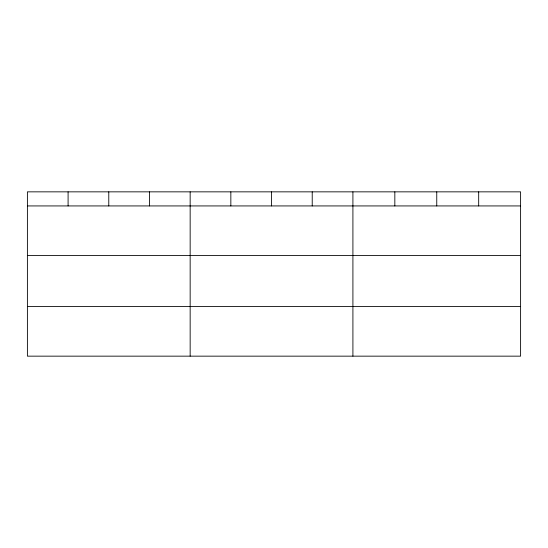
<?xml version="1.0" encoding="UTF-8"?>
<svg xmlns="http://www.w3.org/2000/svg" width="548" height="548" viewBox="0 0 548 548"><rect width="100%" height="100%" fill="white"/><g stroke="black" fill="none" stroke-linecap="round" stroke-linejoin="round"><path stroke-width="0.82" d="M520.6 255.505L520.6 191.848L27.4 191.848L27.4 356.152L520.6 356.152L520.6 255.505L27.4 255.505M27.4 205.932L520.6 205.932M27.4 306.579L520.6 306.579M478.678 191.848L478.678 205.932M436.756 191.848L436.756 205.932M394.834 191.848L394.834 205.932M352.912 191.848L352.912 356.152M312.223 191.848L312.223 205.932M271.534 191.848L271.534 205.932M230.845 191.848L230.845 205.932M190.156 191.848L190.156 356.152M149.467 191.848L149.467 205.932M108.778 191.848L108.778 205.932M68.089 191.848L68.089 205.932"/></g></svg>
